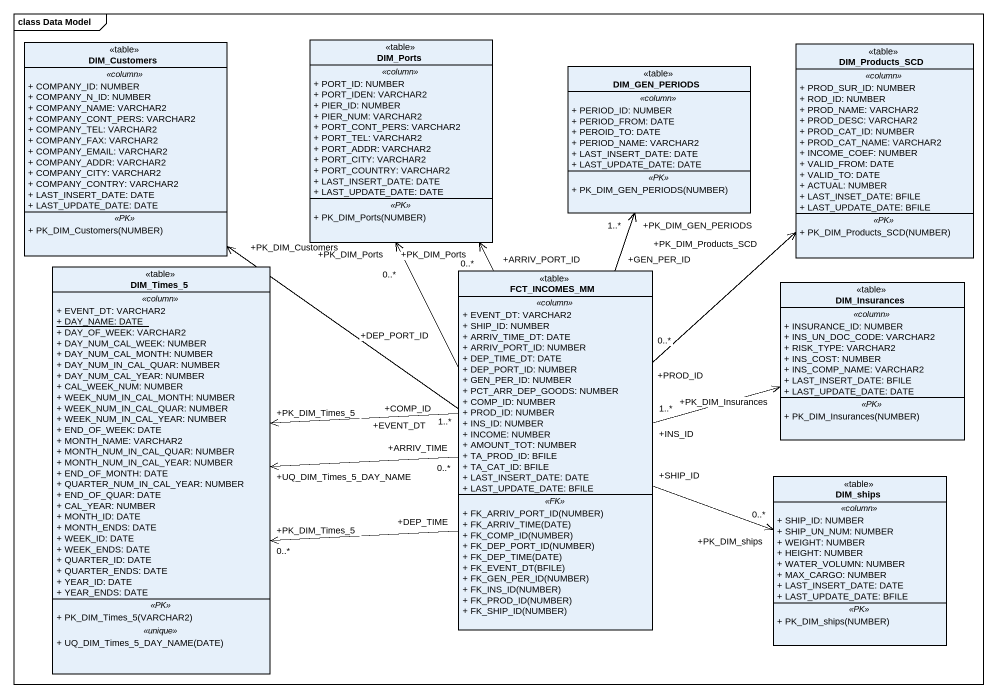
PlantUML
@startuml
mainframe class Data Model
hide circle
hide empty members
skinparam classAttributeIconSize 0
class DIM_Customers <<table>> {
  .. <<column>> ..
  + COMPANY_ID: NUMBER
  + COMPANY_N_ID: NUMBER
  + COMPANY_NAME: VARCHAR2
  + COMPANY_CONT_PERS: VARCHAR2
  + COMPANY_TEL: VARCHAR2
  + COMPANY_FAX: VARCHAR2
  + COMPANY_EMAIL: VARCHAR2
  + COMPANY_ADDR: VARCHAR2
  + COMPANY_CITY: VARCHAR2
  + COMPANY_CONTRY: VARCHAR2
  + LAST_INSERT_DATE: DATE
  + LAST_UPDATE_DATE: DATE
  .. <<PK>> ..
  + PK_DIM_Customers(NUMBER)
}
class DIM_Ports <<table>> {
  .. <<column>> ..
  + PORT_ID: NUMBER
  + PORT_IDEN: VARCHAR2
  + PIER_ID: NUMBER
  + PIER_NUM: VARCHAR2
  + PORT_CONT_PERS: VARCHAR2
  + PORT_TEL: VARCHAR2
  + PORT_ADDR: VARCHAR2
  + PORT_CITY: VARCHAR2
  + PORT_COUNTRY: VARCHAR2
  + LAST_INSERT_DATE: DATE
  + LAST_UPDATE_DATE: DATE
  .. <<PK>> ..
  + PK_DIM_Ports(NUMBER)
}
class DIM_Products_SCD <<table>> {
  .. <<column>> ..
  + PROD_SUR_ID: NUMBER
  + ROD_ID: NUMBER
  + PROD_NAME: VARCHAR2
  + PROD_DESC: VARCHAR2
  + PROD_CAT_ID: NUMBER
  + PROD_CAT_NAME: VARCHAR2
  + INCOME_COEF: NUMBER
  + VALID_FROM: DATE
  + VALID_TO: DATE
  + ACTUAL: NUMBER
  + LAST_INSET_DATE: BFILE
  + LAST_UPDATE_DATE: BFILE
  .. <<PK>> ..
  + PK_DIM_Products_SCD(NUMBER)
}
class DIM_GEN_PERIODS <<table>> {
  .. <<column>> ..
  + PERIOD_ID: NUMBER
  + PERIOD_FROM: DATE
  + PEROID_TO: DATE
  + PERIOD_NAME: VARCHAR2
  + LAST_INSERT_DATE: DATE
  + LAST_UPDATE_DATE: DATE
  .. <<PK>> ..
  + PK_DIM_GEN_PERIODS(NUMBER)
}
class DIM_Times_5 <<table>> {
  .. <<column>> ..
  + EVENT_DT: VARCHAR2
  {static} + DAY_NAME: DATE
  + DAY_OF_WEEK: VARCHAR2
  + DAY_NUM_CAL_WEEK: NUMBER
  + DAY_NUM_CAL_MONTH: NUMBER
  + DAY_NUM_IN_CAL_QUAR: NUMBER
  + DAY_NUM_CAL_YEAR: NUMBER
  + CAL_WEEK_NUM: NUMBER
  + WEEK_NUM_IN_CAL_MONTH: NUMBER
  + WEEK_NUM_IN_CAL_QUAR: NUMBER
  + WEEK_NUM_IN_CAL_YEAR: NUMBER
  + END_OF_WEEK: DATE
  + MONTH_NAME: VARCHAR2
  + MONTH_NUM_IN_CAL_QUAR: NUMBER
  + MONTH_NUM_IN_CAL_YEAR: NUMBER
  + END_OF_MONTH: DATE
  + QUARTER_NUM_IN_CAL_YEAR: NUMBER
  + END_OF_QUAR: DATE
  + CAL_YEAR: NUMBER
  + MONTH_ID: DATE
  + MONTH_ENDS: DATE
  + WEEK_ID: DATE
  + WEEK_ENDS: DATE
  + QUARTER_ID: DATE
  + QUARTER_ENDS: DATE
  + YEAR_ID: DATE
  + YEAR_ENDS: DATE
  .. <<PK>> ..
  + PK_DIM_Times_5(VARCHAR2)
  .. <<unique>> ..
  + UQ_DIM_Times_5_DAY_NAME(DATE)
}
class FCT_INCOMES_MM <<table>> {
  .. <<column>> ..
  + EVENT_DT: VARCHAR2
  + SHIP_ID: NUMBER
  + ARRIV_TIME_DT: DATE
  + ARRIV_PORT_ID: NUMBER
  + DEP_TIME_DT: DATE
  + DEP_PORT_ID: NUMBER
  + GEN_PER_ID: NUMBER
  + PCT_ARR_DEP_GOODS: NUMBER
  + COMP_ID: NUMBER
  + PROD_ID: NUMBER
  + INS_ID: NUMBER
  + INCOME: NUMBER
  + AMOUNT_TOT: NUMBER
  + TA_PROD_ID: BFILE
  + TA_CAT_ID: BFILE
  + LAST_INSERT_DATE: DATE
  + LAST_UPDATE_DATE: BFILE
  .. <<FK>> ..
  + FK_ARRIV_PORT_ID(NUMBER)
  + FK_ARRIV_TIME(DATE)
  + FK_COMP_ID(NUMBER)
  + FK_DEP_PORT_ID(NUMBER)
  + FK_DEP_TIME(DATE)
  + FK_EVENT_DT(BFILE)
  + FK_GEN_PER_ID(NUMBER)
  + FK_INS_ID(NUMBER)
  + FK_PROD_ID(NUMBER)
  + FK_SHIP_ID(NUMBER)
}
class DIM_Insurances <<table>> {
  .. <<column>> ..
  + INSURANCE_ID: NUMBER
  + INS_UN_DOC_CODE: VARCHAR2
  + RISK_TYPE: VARCHAR2
  + INS_COST: NUMBER
  + INS_COMP_NAME: VARCHAR2
  + LAST_INSERT_DATE: BFILE
  + LAST_UPDATE_DATE: DATE
  .. <<PK>> ..
  + PK_DIM_Insurances(NUMBER)
}
class DIM_ships <<table>> {
  .. <<column>> ..
  + SHIP_ID: NUMBER
  + SHIP_UN_NUM: NUMBER
  + WEIGHT: NUMBER
  + HEIGHT: NUMBER
  + WATER_VOLUMN: NUMBER
  + MAX_CARGO: NUMBER
  + LAST_INSERT_DATE: DATE
  + LAST_UPDATE_DATE: BFILE
  .. <<PK>> ..
  + PK_DIM_ships(NUMBER)
}
FCT_INCOMES_MM "+COMP_ID\n1..*" -up-> "+PK_DIM_Customers" DIM_Customers
FCT_INCOMES_MM "+ARRIV_PORT_ID" -up-> "+PK_DIM_Ports\n0..*" DIM_Ports
FCT_INCOMES_MM "+DEP_PORT_ID" -up-> "+PK_DIM_Ports\n0..*" DIM_Ports
FCT_INCOMES_MM "+PROD_ID\n0..*" -up-> "+PK_DIM_Products_SCD" DIM_Products_SCD
FCT_INCOMES_MM "+GEN_PER_ID" -up-> "+PK_DIM_GEN_PERIODS\n1..*" DIM_GEN_PERIODS
FCT_INCOMES_MM "+ARRIV_TIME\n0..*" -left-> "+UQ_DIM_Times_5_DAY_NAME" DIM_Times_5
FCT_INCOMES_MM "+DEP_TIME" -left-> "+PK_DIM_Times_5\n0..*" DIM_Times_5
FCT_INCOMES_MM "+EVENT_DT" -left-> "+PK_DIM_Times_5" DIM_Times_5
FCT_INCOMES_MM "+INS_ID\n1..*" -right-> "+PK_DIM_Insurances" DIM_Insurances
FCT_INCOMES_MM "+SHIP_ID" -right-> "+PK_DIM_ships\n0..*" DIM_ships
@enduml
